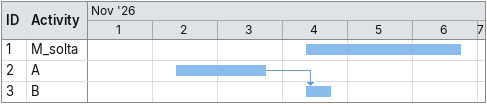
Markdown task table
| ID | Task | Start | Finish | Predecessors |
|---|---|---|---|---|
| 1 | M_solta | 2026-11-04 | 2026-11-06 |  |
| 2 | A | 2026-11-02 | 2026-11-03 |  |
| 3 | B | 2026-11-04 | 2026-11-04 | 2 |
